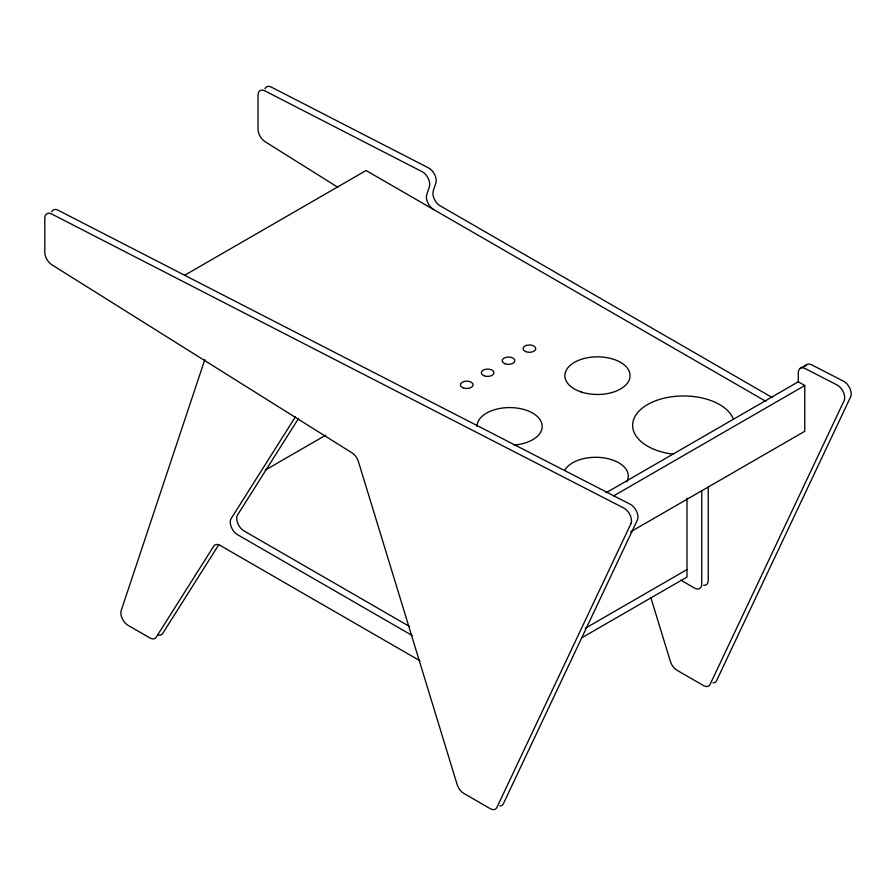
<?xml version="1.0" encoding="UTF-8"?>
<svg xmlns="http://www.w3.org/2000/svg" width="896" height="896" viewBox="0 0 896 896"><rect width="100%" height="100%" fill="white"/><g stroke="black" fill="none" stroke-linecap="round" stroke-linejoin="round"><path stroke-width="1.34" d="M204.837 359.554L121.206 610.512A10.192 5.88 60 0 0 128.061 625.341L149.867 637.93A10.192 5.88 60 0 0 156.229 637.202L213.752 546.123A10.192 5.88 60 0 1 220.102 545.395L420.034 660.822M295.434 416.808L231.078 518.694A10.192 5.88 60 0 0 237.429 534.61L412.272 635.544M218.803 544.645L162.714 633.461A10.192 5.88 60 0 1 158.245 634.995M298.57 418.376L237.563 514.954A10.192 5.88 60 0 0 243.914 530.858L409.55 626.494M184.722 275.229L366.072 170.531L765.89 401.363M265.238 470.12L325.786 435.154M800.251 368.323L806.736 364.582M606.054 492.778L798.28 381.797L804.765 385.538L804.765 431.29L630.672 531.798M613.749 495.824L804.765 385.538M585.256 628.309L686.986 569.576M581.627 637.896L686.986 577.058L686.986 498.176M772.374 397.622L440.082 205.766A10.192 5.88 60 0 1 433.227 190.938L435.87 182.997A10.192 5.88 60 0 0 428.624 167.955L271.32 87.102A10.192 5.88 60 0 0 264.981 88.782M680.848 580.171L694.557 588.078A10.192 5.88 60 0 0 701.758 583.923L701.758 490.571M337.77 187.23L264.925 141.579A10.192 5.88 60 0 1 258.026 129.282L258.026 95.222A10.192 5.88 60 0 1 264.835 90.843L422.139 171.696A10.192 5.88 60 0 1 429.386 186.749L426.742 194.678A10.192 5.88 60 0 0 433.597 209.507M650.821 597.498L670.354 661.394A10.192 5.88 60 0 0 676.973 670.264L703.494 685.574A10.192 5.88 60 0 0 710.114 684.354L844.133 400.624A10.192 5.88 60 0 0 837.122 384.989L805.09 368.525A10.192 5.88 60 0 0 798.28 372.904L798.28 382.334M708.243 486.819L708.243 580.182A10.192 5.88 60 0 1 703.685 585.29M499.778 805.907A10.192 5.88 60 0 0 503.373 803.712L637.392 519.982A10.192 5.88 60 0 0 630.381 504.347L58.094 210.213A10.192 5.88 60 0 0 51.755 211.893M805.246 366.464A10.192 5.88 60 0 1 811.574 364.784L843.606 381.248A10.192 5.88 60 0 1 850.618 396.883L716.598 680.613A10.192 5.88 60 0 1 712.992 682.808M673.131 454.149A50.938 29.411 0 0 1 632.755 423.338A50.938 29.411 0 0 1 680.064 396.021A50.938 29.411 0 0 1 733.421 419.339M564.626 470.389A32.603 18.816 0 0 1 605.573 458.17A32.603 18.816 0 0 1 626.752 481.813M477.008 426.406A32.603 18.816 0 0 1 508.11 407.602A32.603 18.816 0 0 1 542.069 424.682A32.603 18.816 0 0 1 514.08 445.043M630.918 523.723L496.888 807.453A10.192 5.88 60 0 1 490.269 808.674L463.747 793.363A10.192 5.88 60 0 1 457.128 784.504L358.434 461.619A10.192 5.88 60 0 0 352.128 452.939L51.699 264.678A10.192 5.88 60 0 1 44.8 252.392L44.8 218.322A10.192 5.88 60 0 1 51.61 213.954L623.896 508.099A10.192 5.88 60 0 1 630.918 523.723M581.19 391.966A32.603 18.816 0 0 0 630.09 375.659A32.603 18.816 0 0 0 581.19 359.363A32.603 18.816 0 0 0 581.19 391.966M525.683 351.613A6.362 3.674 0 0 0 535.752 349.014A6.362 3.674 0 0 0 526.814 345.274A6.362 3.674 0 0 0 525.683 351.613M504.784 363.664A6.362 3.674 0 0 0 514.853 361.077A6.362 3.674 0 0 0 505.926 357.336A6.362 3.674 0 0 0 504.784 363.664M483.896 375.726A6.362 3.674 0 0 0 493.965 373.128A6.362 3.674 0 0 0 485.038 369.398A6.362 3.674 0 0 0 483.896 375.726M463.008 387.789A6.362 3.674 0 0 0 473.077 385.19A6.362 3.674 0 0 0 464.15 381.461A6.362 3.674 0 0 0 463.008 387.789"/></g></svg>
